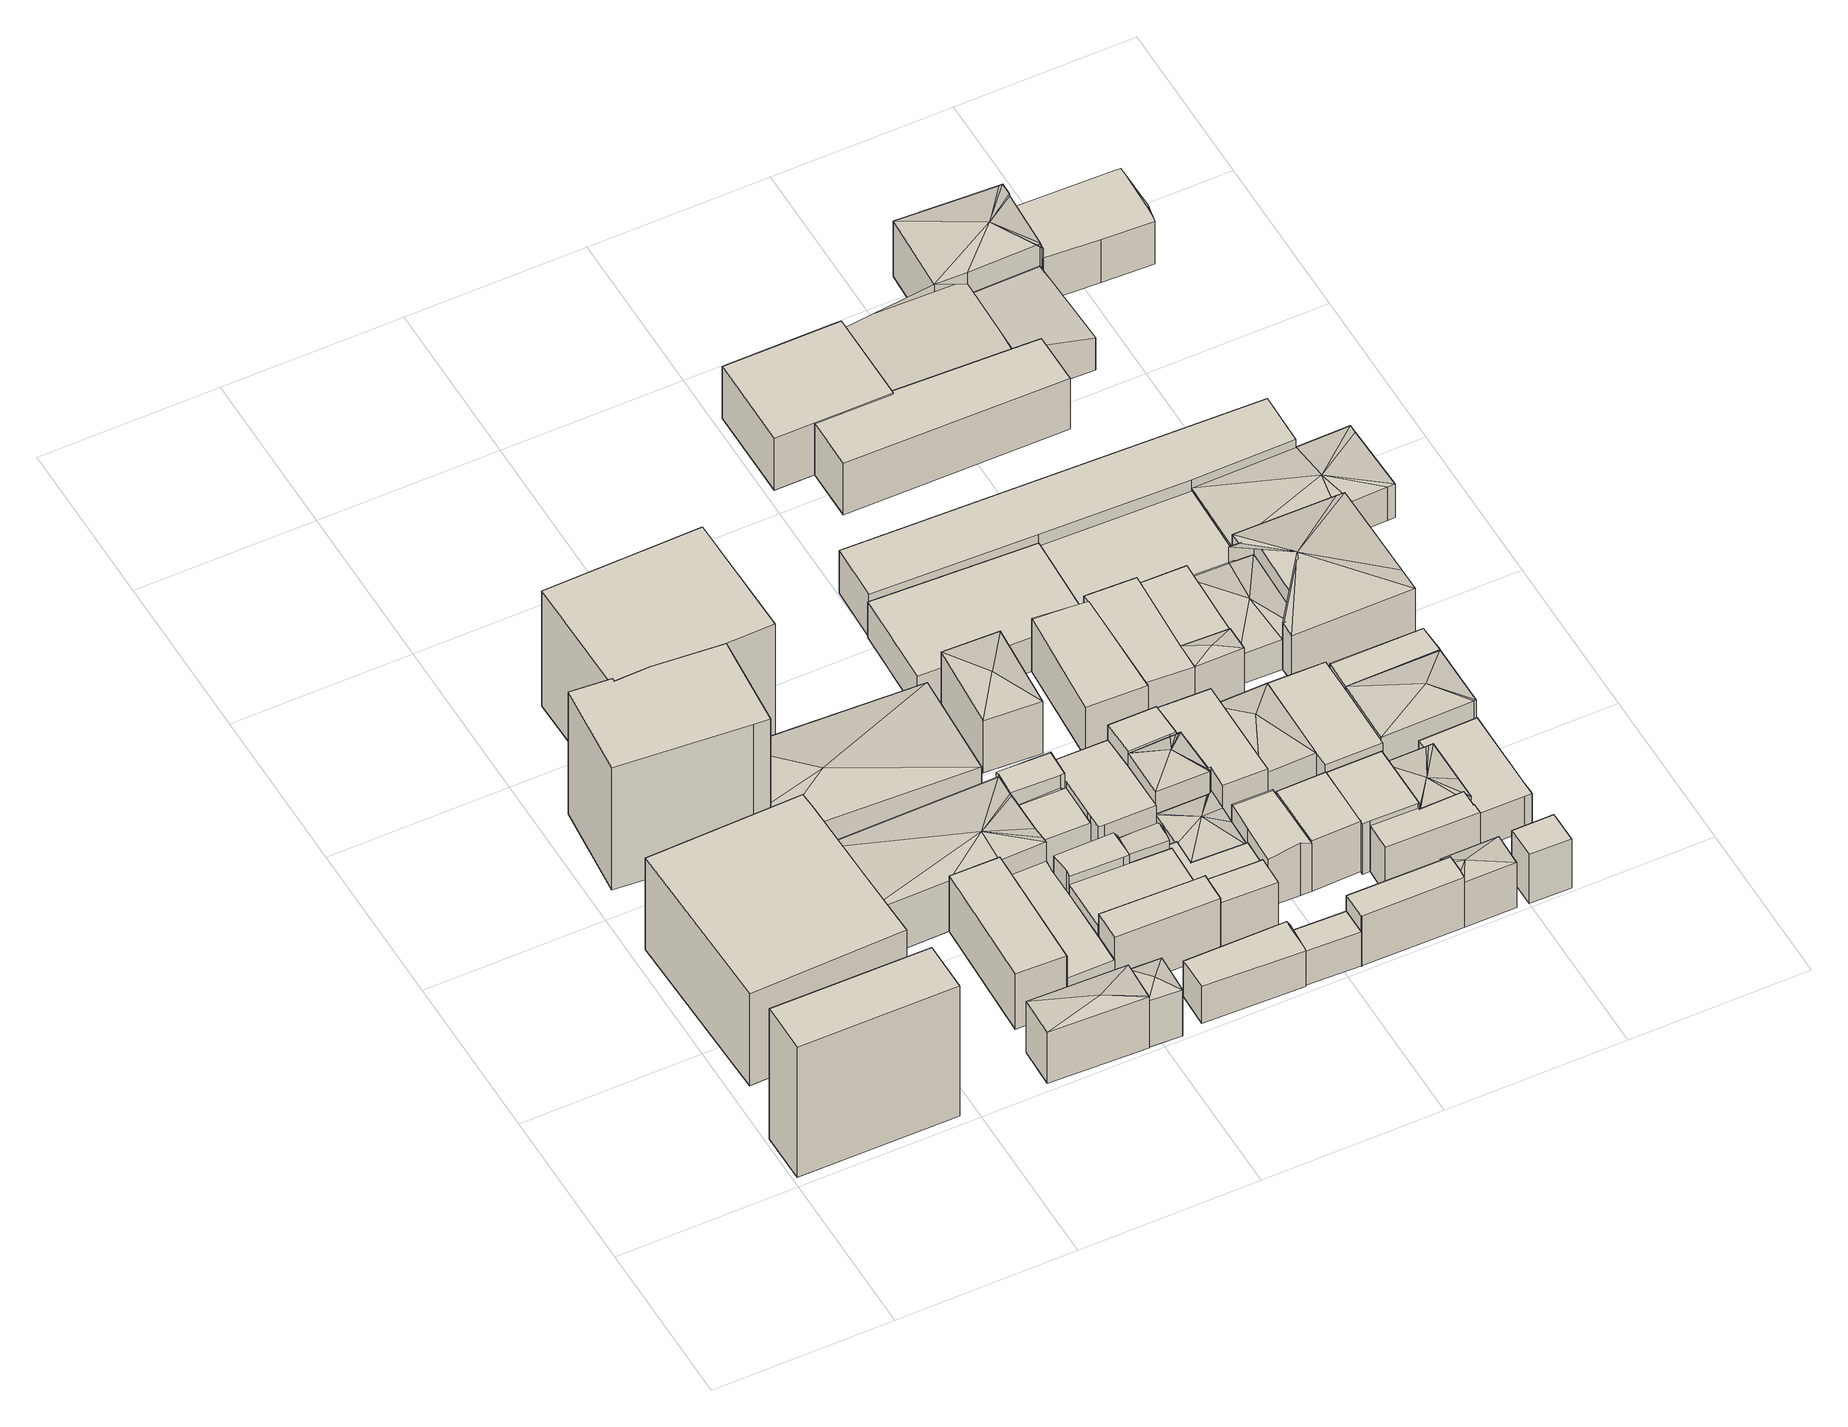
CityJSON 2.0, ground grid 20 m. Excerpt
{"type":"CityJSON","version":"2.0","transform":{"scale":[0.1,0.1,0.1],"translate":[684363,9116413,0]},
"CityObjects":{
"building1":{"type":"Building","attributes":{"Building Type":"Office Building","Roof Shape":"flat","Roof Material":"Asbestos Sheet","Roof Material Code":"4","Roof Direction":"west","Building Height":18.32,"Roof Slope":9.3,"Footprint Area":103.51,"Solar PV Capacity Low":13.96,"Solar PV Capacity High":18.33,"Solar Annual Energy Low":20126,"Solar Annual Energy High":26524,"Suitable PV Area":83.33},"geometry":[{"type":"MultiSurface","lod":"2.2","boundaries":[[[0,1,2,3]],[[3,2,4,5]],[[2,1,6,4]],[[1,0,7,6]],[[0,3,5,7]],[[5,4,6,7]]]}]},
"building2":{"type":"Building","attributes":{"Building Type":"Office Building","Roof Shape":"flat","Roof Material":"Asbestos Sheet","Roof Material Code":"4","Roof Direction":"west","Building Height":12.86,"Roof Slope":11.2,"Footprint Area":359.13,"Solar PV Capacity Low":48.42,"Solar PV Capacity High":63.6,"Solar Annual Energy Low":69826,"Solar Annual Energy High":92025,"Suitable PV Area":289.1},"geometry":[{"type":"MultiSurface","lod":"2.2","boundaries":[[[8,9,10,11,12,13]],[[13,12,14,15]],[[12,11,16,14]],[[11,10,17,16]],[[10,9,18,17]],[[9,8,19,18]],[[8,13,15,19]],[[15,14,16,17,18,19]]]}]},
"building3":{"type":"Building","attributes":{"Building Type":"Office Building","Roof Shape":"flat","Roof Material":"Asbestos Sheet","Roof Material Code":"4","Roof Direction":"west","Building Height":17.19,"Roof Slope":15,"Footprint Area":181.45,"Solar PV Capacity Low":24.47,"Solar PV Capacity High":32.13,"Solar Annual Energy Low":35279,"Solar Annual Energy High":46495,"Suitable PV Area":146.07},"geometry":[{"type":"MultiSurface","lod":"2.2","boundaries":[[[20,21,22,23,24,25,26,27,28]],[[28,27,29,30]],[[27,26,31,29]],[[26,25,32,31]],[[25,24,33,32]],[[24,23,34,33]],[[23,22,35,34]],[[22,21,36,35]],[[21,20,37,36]],[[20,28,30,37]],[[30,29,31,32,33,34,35,36,37]]]}]},
"building4":{"type":"Building","attributes":{"Building Type":"Residential","Roof Shape":"hip","Roof Material":"Concrete Glazed Tile","Roof Material Code":"1","Roof Direction":"west","Building Height":7.24,"Roof Slope":22.5,"Footprint Area":51.15,"Solar PV Capacity Low":6.4,"Solar PV Capacity High":8.41,"Solar Annual Energy Low":9235,"Solar Annual Energy High":12171,"Suitable PV Area":38.23},"geometry":[{"type":"MultiSurface","lod":"2.2","boundaries":[[[38,39,40,41,42]],[[42,41,43,44]],[[41,40,45,43]],[[40,39,46,45]],[[39,38,47,46]],[[38,42,44,47]],[[44,43,48]],[[43,45,48]],[[45,46,48]],[[46,47,48]],[[47,44,48]]]}]},
"building5":{"type":"Building","attributes":{"Building Type":"Office Building","Roof Shape":"flat","Roof Material":"Asbestos Sheet","Roof Material Code":"4","Roof Direction":"west","Building Height":16.16,"Roof Slope":9.4,"Footprint Area":261.25,"Solar PV Capacity Low":35.23,"Solar PV Capacity High":46.27,"Solar Annual Energy Low":50796,"Solar Annual Energy High":66945,"Suitable PV Area":210.31},"geometry":[{"type":"MultiSurface","lod":"2.2","boundaries":[[[28,27,26,49,50,51]],[[51,50,52,53]],[[50,49,54,52]],[[49,26,55,54]],[[26,27,56,55]],[[27,28,57,56]],[[28,51,53,57]],[[53,52,54,55,56,57]]]}]},
"building6":{"type":"Building","attributes":{"Building Type":"Residential","Roof Shape":"shed","Roof Material":"Concrete Glazed Tile","Roof Material Code":"1","Roof Direction":"west","Building Height":7.61,"Roof Slope":18.7,"Footprint Area":81.22,"Solar PV Capacity Low":10.17,"Solar PV Capacity High":13.36,"Solar Annual Energy Low":14664,"Solar Annual Energy High":19325,"Suitable PV Area":60.71},"geometry":[{"type":"MultiSurface","lod":"2.2","boundaries":[[[58,59,60,61,62]],[[62,61,63,64]],[[61,60,65,63]],[[60,59,66,65]],[[59,58,67,66]],[[58,62,64,67]],[[64,63,65,66,67]]]}]},
"building7":{"type":"Building","attributes":{"Building Type":"Residential","Roof Shape":"hip","Roof Material":"Concrete Glazed Tile","Roof Material Code":"1","Roof Direction":"west","Building Height":7.09,"Roof Slope":21.3,"Footprint Area":197.51,"Solar PV Capacity Low":24.73,"Solar PV Capacity High":32.48,"Solar Annual Energy Low":35659,"Solar Annual Energy High":46995,"Suitable PV Area":147.64},"geometry":[{"type":"MultiSurface","lod":"2.2","boundaries":[[[11,10,60,61,68,69,70,71,72,73]],[[73,72,74,75]],[[72,71,76,74]],[[71,70,77,76]],[[70,69,78,77]],[[69,68,79,78]],[[68,61,80,79]],[[61,60,81,80]],[[60,10,82,81]],[[10,11,83,82]],[[11,73,75,83]],[[75,74,84]],[[74,76,84]],[[76,77,84]],[[77,78,84]],[[78,79,84]],[[79,80,84]],[[80,81,84]],[[81,82,84]],[[82,83,84]],[[83,75,84]]]}]},
"building8":{"type":"Building","attributes":{"Building Type":"Residential","Roof Shape":"hip","Roof Material":"Concrete Glazed Tile","Roof Material Code":"1","Roof Direction":"west","Building Height":6.54,"Roof Slope":24.2,"Footprint Area":16.59,"Solar PV Capacity Low":2.08,"Solar PV Capacity High":2.73,"Solar Annual Energy Low":2995,"Solar Annual Energy High":3947,"Suitable PV Area":12.4},"geometry":[{"type":"MultiSurface","lod":"2.2","boundaries":[[[40,39,85,86]],[[86,85,87,88]],[[85,39,89,87]],[[39,40,90,89]],[[40,86,88,90]],[[88,87,91]],[[87,89,91]],[[89,90,91]],[[90,88,91]]]}]},
"building9":{"type":"Building","attributes":{"Building Type":"Residential","Roof Shape":"gable","Roof Material":"Concrete Glazed Tile","Roof Material Code":"1","Roof Direction":"west","Building Height":4.38,"Roof Slope":32.8,"Footprint Area":76.13,"Solar PV Capacity Low":9.53,"Solar PV Capacity High":12.52,"Solar Annual Energy Low":13745,"Solar Annual Energy High":18115,"Suitable PV Area":56.91},"geometry":[{"type":"MultiSurface","lod":"2.2","boundaries":[[[92,93,94,95,96,97,68,61,58,98]],[[98,58,99,100]],[[58,61,101,99]],[[61,68,102,101]],[[68,97,103,102]],[[97,96,104,103]],[[96,95,105,104]],[[95,94,106,105]],[[94,93,107,106]],[[93,92,108,107]],[[92,98,100,108]],[[100,99,101,102,103,104,105,106,107,108]]]}]},
"building10":{"type":"Building","attributes":{"Building Type":"Residential","Roof Shape":"hip","Roof Material":"Concrete Glazed Tile","Roof Material Code":"1","Roof Direction":"west","Building Height":4.56,"Roof Slope":24.5,"Footprint Area":264.56,"Solar PV Capacity Low":33.12,"Solar PV Capacity High":43.51,"Solar Annual Energy Low":47764,"Solar Annual Energy High":62950,"Suitable PV Area":197.76},"geometry":[{"type":"MultiSurface","lod":"2.2","boundaries":[[[24,23,22,109,110,111]],[[111,110,112,113]],[[110,109,114,112]],[[109,22,115,114]],[[22,23,116,115]],[[23,24,117,116]],[[24,111,113,117]],[[113,112,118]],[[112,114,118]],[[114,115,118]],[[115,116,118]],[[116,117,118]],[[117,113,118]]]}]},
"building11":{"type":"Building","attributes":{"Building Type":"Residential","Roof Shape":"shed","Roof Material":"Concrete Glazed Tile","Roof Material Code":"1","Roof Direction":"west","Building Height":7.56,"Roof Slope":14.9,"Footprint Area":39.76,"Solar PV Capacity Low":4.98,"Solar PV Capacity High":6.54,"Solar Annual Energy Low":7179,"Solar Annual Energy High":9461,"Suitable PV Area":29.72},"geometry":[{"type":"MultiSurface","lod":"2.2","boundaries":[[[119,120,121,92,98]],[[98,92,122,123]],[[92,121,124,122]],[[121,120,125,124]],[[120,119,126,125]],[[119,98,123,126]],[[123,122,124,125,126]]]}]},
"building12":{"type":"Building","attributes":{"Building Type":"Residential","Roof Shape":"gable","Roof Material":"Concrete Glazed Tile","Roof Material Code":"1","Roof Direction":"west","Building Height":6.93,"Roof Slope":29.1,"Footprint Area":21.07,"Solar PV Capacity Low":2.64,"Solar PV Capacity High":3.46,"Solar Annual Energy Low":3804,"Solar Annual Energy High":5013,"Suitable PV Area":15.75},"geometry":[{"type":"MultiSurface","lod":"2.2","boundaries":[[[96,95,94,127,128,129,130]],[[130,129,131,132]],[[129,128,133,131]],[[128,127,134,133]],[[127,94,135,134]],[[94,95,136,135]],[[95,96,137,136]],[[96,130,132,137]],[[132,131,133,134,135,136,137]]]}]},
"building13":{"type":"Building","attributes":{"Building Type":"Residential","Roof Shape":"shed","Roof Material":"Concrete Glazed Tile","Roof Material Code":"1","Roof Direction":"west","Building Height":5.71,"Roof Slope":16.4,"Footprint Area":69.76,"Solar PV Capacity Low":8.74,"Solar PV Capacity High":11.47,"Solar Annual Energy Low":12596,"Solar Annual Energy High":16600,"Suitable PV Area":52.15},"geometry":[{"type":"MultiSurface","lod":"2.2","boundaries":[[[138,128,127,94,93,92,121,139]],[[139,121,140,141]],[[121,92,142,140]],[[92,93,143,142]],[[93,94,144,143]],[[94,127,145,144]],[[127,128,146,145]],[[128,138,147,146]],[[138,139,141,147]],[[141,140,142,143,144,145,146,147]]]}]},
"building14":{"type":"Building","attributes":{"Building Type":"Residential","Roof Shape":"gable","Roof Material":"Concrete Glazed Tile","Roof Material Code":"1","Roof Direction":"west","Building Height":4.93,"Roof Slope":33.2,"Footprint Area":31.38,"Solar PV Capacity Low":3.93,"Solar PV Capacity High":5.16,"Solar Annual Energy Low":5666,"Solar Annual Energy High":7467,"Suitable PV Area":23.46},"geometry":[{"type":"MultiSurface","lod":"2.2","boundaries":[[[148,149,150,151,152,72,71,70,153]],[[153,70,154,155]],[[70,71,156,154]],[[71,72,157,156]],[[72,152,158,157]],[[152,151,159,158]],[[151,150,160,159]],[[150,149,161,160]],[[149,148,162,161]],[[148,153,155,162]],[[155,154,156,157,158,159,160,161,162]]]}]},
"building15":{"type":"Building","attributes":{"Building Type":"Residential","Roof Shape":"gable","Roof Material":"Concrete Glazed Tile","Roof Material Code":"1","Roof Direction":"west","Building Height":5.04,"Roof Slope":26.3,"Footprint Area":45.45,"Solar PV Capacity Low":5.69,"Solar PV Capacity High":7.47,"Solar Annual Energy Low":8206,"Solar Annual Energy High":10815,"Suitable PV Area":33.98},"geometry":[{"type":"MultiSurface","lod":"2.2","boundaries":[[[163,164,165,166,167,168]],[[168,167,169,170]],[[167,166,171,169]],[[166,165,172,171]],[[165,164,173,172]],[[164,163,174,173]],[[163,168,170,174]],[[170,169,171,172,173,174]]]}]},
"building16":{"type":"Building","attributes":{"Building Type":"Residential","Roof Shape":"gable","Roof Material":"Concrete Glazed Tile","Roof Material Code":"1","Roof Direction":"west","Building Height":7.12,"Roof Slope":25.3,"Footprint Area":18.32,"Solar PV Capacity Low":2.29,"Solar PV Capacity High":3.01,"Solar Annual Energy Low":3307,"Solar Annual Energy High":4359,"Suitable PV Area":13.69},"geometry":[{"type":"MultiSurface","lod":"2.2","boundaries":[[[151,152,150,175,176,73,72]],[[72,73,177,178]],[[73,176,179,177]],[[176,175,180,179]],[[175,150,181,180]],[[150,152,182,181]],[[152,151,183,182]],[[151,72,178,183]],[[178,177,179,180,181,182,183]]]}]},
"building17":{"type":"Building","attributes":{"Building Type":"Residential","Roof Shape":"gable","Roof Material":"Concrete Glazed Tile","Roof Material Code":"1","Roof Direction":"west","Building Height":6.9,"Roof Slope":32.8,"Footprint Area":10.99,"Solar PV Capacity Low":1.38,"Solar PV Capacity High":1.81,"Solar Annual Energy Low":1984,"Solar Annual Energy High":2614,"Suitable PV Area":8.21},"geometry":[{"type":"MultiSurface","lod":"2.2","boundaries":[[[129,128,138,184,185]],[[185,184,186,187]],[[184,138,188,186]],[[138,128,189,188]],[[128,129,190,189]],[[129,185,187,190]],[[187,186,188,189,190]]]}]},
"building18":{"type":"Building","attributes":{"Building Type":"Residential","Roof Shape":"shed","Roof Material":"Concrete Glazed Tile","Roof Material Code":"1","Roof Direction":"west","Building Height":6.97,"Roof Slope":12.4,"Footprint Area":21.29,"Solar PV Capacity Low":2.67,"Solar PV Capacity High":3.5,"Solar Annual Energy Low":3843,"Solar Annual Energy High":5065,"Suitable PV Area":15.91},"geometry":[{"type":"MultiSurface","lod":"2.2","boundaries":[[[191,192,120,119,193]],[[193,119,194,195]],[[119,120,196,194]],[[120,192,197,196]],[[192,191,198,197]],[[191,193,195,198]],[[195,194,196,197,198]]]}]},
"building19":{"type":"Building","attributes":{"Building Type":"Residential","Roof Shape":"shed","Roof Material":"Clay Tile Shingle","Roof Material Code":"3","Roof Direction":"west","Building Height":5.74,"Roof Slope":12,"Footprint Area":63.35,"Solar PV Capacity Low":7.93,"Solar PV Capacity High":10.42,"Solar Annual Energy Low":11438,"Solar Annual Energy High":15074,"Suitable PV Area":47.36},"geometry":[{"type":"MultiSurface","lod":"2.2","boundaries":[[[150,149,148,153,199,200,201,202,203,204,175,205]],[[205,175,206,207]],[[175,204,208,206]],[[204,203,209,208]],[[203,202,210,209]],[[202,201,211,210]],[[201,200,212,211]],[[200,199,213,212]],[[199,153,214,213]],[[153,148,215,214]],[[148,149,216,215]],[[149,150,217,216]],[[150,205,207,217]],[[207,206,208,209,210,211,212,213,214,215,216,217]]]}]},
"building20":{"type":"Building","attributes":{"Building Type":"Residential","Roof Shape":"hip","Roof Material":"Concrete Glazed Tile","Roof Material Code":"1","Roof Direction":"west","Building Height":7.31,"Roof Slope":27,"Footprint Area":63.85,"Solar PV Capacity Low":7.99,"Solar PV Capacity High":10.5,"Solar Annual Energy Low":11528,"Solar Annual Energy High":15193,"Suitable PV Area":47.73},"geometry":[{"type":"MultiSurface","lod":"2.2","boundaries":[[[218,219,220,221]],[[221,220,222,223]],[[220,219,224,222]],[[219,218,225,224]],[[218,221,223,225]],[[223,222,226]],[[222,224,226]],[[224,225,226]],[[225,223,226]]]}]},
"building21":{"type":"Building","attributes":{"Building Type":"Residential","Roof Shape":"flat","Roof Material":"Concrete Glazed Tile","Roof Material Code":"1","Roof Direction":"west","Building Height":4.76,"Roof Slope":11.5,"Footprint Area":36.64,"Solar PV Capacity Low":4.59,"Solar PV Capacity High":6.03,"Solar Annual Energy Low":6616,"Solar Annual Energy High":8719,"Suitable PV Area":27.39},"geometry":[{"type":"MultiSurface","lod":"2.2","boundaries":[[[184,138,139,121,227,120,192,191,228,229,230,231]],[[231,230,232,233]],[[230,229,234,232]],[[229,228,235,234]],[[228,191,236,235]],[[191,192,237,236]],[[192,120,238,237]],[[120,227,239,238]],[[227,121,240,239]],[[121,139,241,240]],[[139,138,242,241]],[[138,184,243,242]],[[184,231,233,243]],[[233,232,234,235,236,237,238,239,240,241,242,243]]]}]},
"building22":{"type":"Building","attributes":{"Building Type":"Residential","Roof Shape":"flat","Roof Material":"Concrete Glazed Tile","Roof Material Code":"1","Roof Direction":"west","Building Height":4.85,"Roof Slope":11.9,"Footprint Area":18.68,"Solar PV Capacity Low":2.34,"Solar PV Capacity High":3.07,"Solar Annual Energy Low":3373,"Solar Annual Energy High":4446,"Suitable PV Area":13.97},"geometry":[{"type":"MultiSurface","lod":"2.2","boundaries":[[[244,245,166,165]],[[165,166,246,247]],[[166,245,248,246]],[[245,244,249,248]],[[244,165,247,249]],[[247,246,248,249]]]}]},
"building23":{"type":"Building","attributes":{"Building Type":"Residential","Roof Shape":"hip","Roof Material":"Concrete Glazed Tile","Roof Material Code":"1","Roof Direction":"west","Building Height":4.44,"Roof Slope":28.7,"Footprint Area":47.37,"Solar PV Capacity Low":5.93,"Solar PV Capacity High":7.79,"Solar Annual Energy Low":8552,"Solar Annual Energy High":11270,"Suitable PV Area":35.41},"geometry":[{"type":"MultiSurface","lod":"2.2","boundaries":[[[250,251,202,201,231,230,229,252,253,254]],[[254,253,255,256]],[[253,252,257,255]],[[252,229,258,257]],[[229,230,259,258]],[[230,231,260,259]],[[231,201,261,260]],[[201,202,262,261]],[[202,251,263,262]],[[251,250,264,263]],[[250,254,256,264]],[[256,255,265]],[[255,257,265]],[[257,258,265]],[[258,259,265]],[[259,260,265]],[[260,261,265]],[[261,262,265]],[[262,263,265]],[[263,264,265]],[[264,256,265]]]}]},
"building24":{"type":"Building","attributes":{"Building Type":"Residential","Roof Shape":"hip","Roof Material":"Concrete Glazed Tile","Roof Material Code":"1","Roof Direction":"west","Building Height":7.5,"Roof Slope":29.9,"Footprint Area":34.21,"Solar PV Capacity Low":4.28,"Solar PV Capacity High":5.63,"Solar Annual Energy Low":6176,"Solar Annual Energy High":8139,"Suitable PV Area":25.57},"geometry":[{"type":"MultiSurface","lod":"2.2","boundaries":[[[266,267,203,202,251,250,268,269,270]],[[270,269,271,272]],[[269,268,273,271]],[[268,250,274,273]],[[250,251,275,274]],[[251,202,276,275]],[[202,203,277,276]],[[203,267,278,277]],[[267,266,279,278]],[[266,270,272,279]],[[272,271,280]],[[271,273,280]],[[273,274,280]],[[274,275,280]],[[275,276,280]],[[276,277,280]],[[277,278,280]],[[278,279,280]],[[279,272,280]]]}]},
"building25":{"type":"Building","attributes":{"Building Type":"Residential","Roof Shape":"gable","Roof Material":"Concrete Glazed Tile","Roof Material Code":"1","Roof Direction":"west","Building Height":7.8,"Roof Slope":30,"Footprint Area":20.95,"Solar PV Capacity Low":2.62,"Solar PV Capacity High":3.44,"Solar Annual Energy Low":3782,"Solar Annual Energy High":4984,"Suitable PV Area":15.66},"geometry":[{"type":"MultiSurface","lod":"2.2","boundaries":[[[270,281,204,203,266]],[[266,203,282,283]],[[203,204,284,282]],[[204,281,285,284]],[[281,270,286,285]],[[270,266,283,286]],[[283,282,284,285,286]]]}]},
"building26":{"type":"Building","attributes":{"Building Type":"Residential","Roof Shape":"gable","Roof Material":"Concrete Glazed Tile","Roof Material Code":"1","Roof Direction":"west","Building Height":6.72,"Roof Slope":29.1,"Footprint Area":37.2,"Solar PV Capacity Low":4.66,"Solar PV Capacity High":6.12,"Solar Annual Energy Low":6717,"Solar Annual Energy High":8852,"Suitable PV Area":27.81},"geometry":[{"type":"MultiSurface","lod":"2.2","boundaries":[[[287,288,252,229,228,289,290]],[[290,289,291,292]],[[289,228,293,291]],[[228,229,294,293]],[[229,252,295,294]],[[252,288,296,295]],[[288,287,297,296]],[[287,290,292,297]],[[292,291,293,294,295,296,297]]]}]},
"building27":{"type":"Building","attributes":{"Building Type":"Residential","Roof Shape":"shed","Roof Material":"Concrete Glazed Tile","Roof Material Code":"1","Roof Direction":"west","Building Height":4.66,"Roof Slope":17,"Footprint Area":203.38,"Solar PV Capacity Low":25.46,"Solar PV Capacity High":33.45,"Solar Annual Energy Low":36719,"Solar Annual Energy High":48392,"Suitable PV Area":152.03},"geometry":[{"type":"MultiSurface","lod":"2.2","boundaries":[[[298,219,218,299,300,301,302,303,304]],[[304,303,305,306]],[[303,302,307,305]],[[302,301,308,307]],[[301,300,309,308]],[[300,299,310,309]],[[299,218,311,310]],[[218,219,312,311]],[[219,298,313,312]],[[298,304,306,313]],[[306,305,307,308,309,310,311,312,313]]]}]},
"building28":{"type":"Building","attributes":{"Building Type":"Residential","Roof Shape":"gable","Roof Material":"Concrete Glazed Tile","Roof Material Code":"1","Roof Direction":"west","Building Height":7.1,"Roof Slope":32.9,"Footprint Area":80.54,"Solar PV Capacity Low":10.08,"Solar PV Capacity High":13.25,"Solar Annual Energy Low":14541,"Solar Annual Energy High":19164,"Suitable PV Area":60.2},"geometry":[{"type":"MultiSurface","lod":"2.2","boundaries":[[[314,315,300,299,316]],[[316,299,317,318]],[[299,300,319,317]],[[300,315,320,319]],[[315,314,321,320]],[[314,316,318,321]],[[318,317,319,320,321]]]}]},
"building29":{"type":"Building","attributes":{"Building Type":"Residential","Roof Shape":"flat","Roof Material":"Concrete Glazed Tile","Roof Material Code":"1","Roof Direction":"west","Building Height":7.04,"Roof Slope":11.3,"Footprint Area":35.02,"Solar PV Capacity Low":4.39,"Solar PV Capacity High":5.76,"Solar Annual Energy Low":6323,"Solar Annual Energy High":8333,"Suitable PV Area":26.18},"geometry":[{"type":"MultiSurface","lod":"2.2","boundaries":[[[322,323,245,324,244,325,326,327]],[[327,326,328,329]],[[326,325,330,328]],[[325,244,331,330]],[[244,324,332,331]],[[324,245,333,332]],[[245,323,334,333]],[[323,322,335,334]],[[322,327,329,335]],[[329,328,330,331,332,333,334,335]]]}]},
"building30":{"type":"Building","attributes":{"Building Type":"Residential","Roof Shape":"shed","Roof Material":"Concrete Glazed Tile","Roof Material Code":"1","Roof Direction":"west","Building Height":7.54,"Roof Slope":10.5,"Footprint Area":64.43,"Solar PV Capacity Low":8.07,"Solar PV Capacity High":10.6,"Solar Annual Energy Low":11632,"Solar Annual Energy High":15330,"Suitable PV Area":48.16},"geometry":[{"type":"MultiSurface","lod":"2.2","boundaries":[[[281,270,269,268,250,254,253,336,337,338]],[[338,337,339,340]],[[337,336,341,339]],[[336,253,342,341]],[[253,254,343,342]],[[254,250,344,343]],[[250,268,345,344]],[[268,269,346,345]],[[269,270,347,346]],[[270,281,348,347]],[[281,338,340,348]],[[340,339,341,342,343,344,345,346,347,348]]]}]},
"building31":{"type":"Building","attributes":{"Building Type":"Residential","Roof Shape":"gable","Roof Material":"Concrete Glazed Tile","Roof Material Code":"1","Roof Direction":"west","Building Height":7.13,"Roof Slope":34.4,"Footprint Area":39.87,"Solar PV Capacity Low":4.99,"Solar PV Capacity High":6.56,"Solar Annual Energy Low":7199,"Solar Annual Energy High":9487,"Suitable PV Area":29.8},"geometry":[{"type":"MultiSurface","lod":"2.2","boundaries":[[[349,287,290,350,351]],[[351,350,352,353]],[[350,354,352]],[[350,290,355,354]],[[290,287,356,355]],[[287,349,357,356]],[[349,351,353,357]],[[353,352,354,355,356,357]]]}]},
"building32":{"type":"Building","attributes":{"Building Type":"Residential","Roof Shape":"flat","Roof Material":"Concrete Glazed Tile","Roof Material Code":"1","Roof Direction":"west","Building Height":6.91,"Roof Slope":11.7,"Footprint Area":70.94,"Solar PV Capacity Low":8.88,"Solar PV Capacity High":11.67,"Solar Annual Energy Low":12808,"Solar Annual Energy High":16880,"Suitable PV Area":53.03},"geometry":[{"type":"MultiSurface","lod":"2.2","boundaries":[[[358,359,301,300,315,360]],[[360,315,361,362]],[[315,300,363,361]],[[300,301,364,363]],[[301,359,365,364]],[[359,358,366,365]],[[358,360,362,366]],[[362,361,363,364,365,366]]]}]},
"building33":{"type":"Building","attributes":{"Building Type":"Residential","Roof Shape":"flat","Roof Material":"Clay Tile Shingle","Roof Material Code":"3","Roof Direction":"west","Building Height":7.34,"Roof Slope":14.4,"Footprint Area":140.07,"Solar PV Capacity Low":17.54,"Solar PV Capacity High":23.04,"Solar Annual Energy Low":25289,"Solar Annual Energy High":33329,"Suitable PV Area":104.71},"geometry":[{"type":"MultiSurface","lod":"2.2","boundaries":[[[367,368,369,370,371,372,373,374,375]],[[375,374,376,377]],[[374,373,378,376]],[[373,372,379,378]],[[372,371,380,379]],[[371,370,381,380]],[[370,369,382,381]],[[369,368,383,382]],[[368,367,384,383]],[[367,375,377,384]],[[377,376,378,379,380,381,382,383,384]]]}]},
"building34":{"type":"Building","attributes":{"Building Type":"Residential","Roof Shape":"hip","Roof Material":"Concrete Glazed Tile","Roof Material Code":"1","Roof Direction":"west","Building Height":5.15,"Roof Slope":21.6,"Footprint Area":64.27,"Solar PV Capacity Low":8.05,"Solar PV Capacity High":10.57,"Solar Annual Energy Low":11603,"Solar Annual Energy High":15292,"Suitable PV Area":48.04},"geometry":[{"type":"MultiSurface","lod":"2.2","boundaries":[[[337,385,386,338]],[[338,386,387,388]],[[386,385,389,387]],[[385,337,390,389]],[[337,338,388,390]],[[388,387,391]],[[387,389,391]],[[389,390,391]],[[390,388,391]]]}]},
"building35":{"type":"Building","attributes":{"Building Type":"Residential","Roof Shape":"flat","Roof Material":"Concrete Glazed Tile","Roof Material Code":"1","Roof Direction":"west","Building Height":7.11,"Roof Slope":6,"Footprint Area":47.31,"Solar PV Capacity Low":5.92,"Solar PV Capacity High":7.78,"Solar Annual Energy Low":8541,"Solar Annual Energy High":11256,"Suitable PV Area":35.36},"geometry":[{"type":"MultiSurface","lod":"2.2","boundaries":[[[392,349,351,350,393,394,395,396]],[[396,395,397,398]],[[395,394,399,397]],[[394,393,400,399]],[[393,350,354,400]],[[350,351,353,354]],[[351,349,401,353]],[[349,392,402,401]],[[392,396,398,402]],[[398,397,399,400,354,353,401,402]]]}]},
"building36":{"type":"Building","attributes":{"Building Type":"Residential","Roof Shape":"hip","Roof Material":"Concrete Glazed Tile","Roof Material Code":"1","Roof Direction":"west","Building Height":6.34,"Roof Slope":26,"Footprint Area":22.85,"Solar PV Capacity Low":2.86,"Solar PV Capacity High":3.76,"Solar Annual Energy Low":4125,"Solar Annual Energy High":5436,"Suitable PV Area":17.08},"geometry":[{"type":"MultiSurface","lod":"2.2","boundaries":[[[403,323,322,327,326,325,404,405]],[[405,404,406,407]],[[404,325,408,406]],[[325,326,409,408]],[[326,327,410,409]],[[327,322,411,410]],[[322,323,412,411]],[[323,403,413,412]],[[403,405,407,413]],[[407,406,414]],[[406,408,414]],[[408,409,414]],[[409,410,414]],[[410,411,414]],[[411,412,414]],[[412,413,414]],[[413,407,414]]]}]},
"building37":{"type":"Building","attributes":{"Building Type":"Residential","Roof Shape":"flat","Roof Material":"Concrete Glazed Tile","Roof Material Code":"1","Roof Direction":"west","Building Height":6.47,"Roof Slope":5.8,"Footprint Area":32.81,"Solar PV Capacity Low":4.11,"Solar PV Capacity High":5.4,"Solar Annual Energy Low":5924,"Solar Annual Energy High":7807,"Suitable PV Area":24.53},"geometry":[{"type":"MultiSurface","lod":"2.2","boundaries":[[[415,416,417,418,395,394,419,420]],[[420,419,421,422]],[[419,394,423,421]],[[394,395,424,423]],[[395,418,425,424]],[[418,417,426,425]],[[417,416,427,426]],[[416,415,428,427]],[[415,420,422,428]],[[422,421,423,424,425,426,427,428]]]}]},
"building38":{"type":"Building","attributes":{"Building Type":"Residential","Roof Shape":"hip","Roof Material":"Concrete Glazed Tile","Roof Material Code":"1","Roof Direction":"west","Building Height":6.91,"Roof Slope":27.3,"Footprint Area":15.74,"Solar PV Capacity Low":1.97,"Solar PV Capacity High":2.59,"Solar Annual Energy Low":2842,"Solar Annual Energy High":3745,"Suitable PV Area":11.77},"geometry":[{"type":"MultiSurface","lod":"2.2","boundaries":[[[429,358,360,430]],[[430,360,362,431]],[[360,358,366,362]],[[358,429,432,366]],[[429,430,431,432]],[[431,362,433]],[[362,366,433]],[[366,432,433]],[[432,431,433]]]}]},
"building39":{"type":"Building","attributes":{"Building Type":"Residential","Roof Shape":"flat","Roof Material":"Concrete Glazed Tile","Roof Material Code":"1","Roof Direction":"west","Building Height":6.04,"Roof Slope":9.7,"Footprint Area":55.24,"Solar PV Capacity Low":6.92,"Solar PV Capacity High":9.08,"Solar Annual Energy Low":9973,"Solar Annual Energy High":13143,"Suitable PV Area":41.29},"geometry":[{"type":"MultiSurface","lod":"2.2","boundaries":[[[434,359,358,429,435]],[[435,429,436,437]],[[429,358,438,436]],[[358,359,439,438]],[[359,434,440,439]],[[434,435,437,440]],[[437,436,438,439,440]]]}]},
"building40":{"type":"Building","attributes":{"Building Type":"Residential","Roof Shape":"flat","Roof Material":"Concrete Glazed Tile","Roof Material Code":"1","Roof Direction":"west","Building Height":5.1,"Roof Slope":5.9,"Footprint Area":77.24,"Solar PV Capacity Low":9.67,"Solar PV Capacity High":12.7,"Solar Annual Energy Low":13945,"Solar Annual Energy High":18379,"Suitable PV Area":57.74},"geometry":[{"type":"MultiSurface","lod":"2.2","boundaries":[[[386,385,441,442,443,444,445,446]],[[446,445,447,448]],[[445,444,449,447]],[[444,443,450,449]],[[443,442,451,450]],[[442,441,452,451]],[[441,385,389,452]],[[385,386,387,389]],[[386,446,448,387]],[[448,447,449,450,451,452,389,387]]]}]},
"building41":{"type":"Building","attributes":{"Building Type":"Residential","Roof Shape":"hip","Roof Material":"Concrete Glazed Tile","Roof Material Code":"1","Roof Direction":"west","Building Height":5.36,"Roof Slope":21.6,"Footprint Area":44.48,"Solar PV Capacity Low":5.57,"Solar PV Capacity High":7.31,"Solar Annual Energy Low":8030,"Solar Annual Energy High":10583,"Suitable PV Area":33.25},"geometry":[{"type":"MultiSurface","lod":"2.2","boundaries":[[[453,454,455,456,392,396,395,418,417,457]],[[457,417,458,459]],[[417,418,460,458]],[[418,395,461,460]],[[395,396,462,461]],[[396,392,463,462]],[[392,456,464,463]],[[456,455,465,464]],[[455,454,466,465]],[[454,453,467,466]],[[453,457,459,467]],[[459,458,468]],[[458,460,468]],[[460,461,468]],[[461,462,468]],[[462,463,468]],[[463,464,468]],[[464,465,468]],[[465,466,468]],[[466,467,468]],[[467,459,468]]]}]},
"building42":{"type":"Building","attributes":{"Building Type":"Residential","Roof Shape":"shed","Roof Material":"Concrete Glazed Tile","Roof Material Code":"1","Roof Direction":"west","Building Height":7.07,"Roof Slope":15.1,"Footprint Area":151.51,"Solar PV Capacity Low":18.97,"Solar PV Capacity High":24.92,"Solar Annual Energy Low":27355,"Solar Annual Energy High":36052,"Suitable PV Area":113.26},"geometry":[{"type":"MultiSurface","lod":"2.2","boundaries":[[[469,470,372,371,370,369,471,472]],[[472,471,473,474]],[[471,369,475,473]],[[369,370,476,475]],[[370,371,477,476]],[[371,372,478,477]],[[372,470,479,478]],[[470,469,480,479]],[[469,472,474,480]],[[474,473,475,476,477,478,479,480]]]}]},
"building43":{"type":"Building","attributes":{"Building Type":"Residential","Roof Shape":"shed","Roof Material":"Concrete Glazed Tile","Roof Material Code":"1","Roof Direction":"west","Building Height":5.78,"Roof Slope":15.7,"Footprint Area":300.15,"Solar PV Capacity Low":37.58,"Solar PV Capacity High":49.36,"Solar Annual Energy Low":54190,"Solar Annual Energy High":71418,"Suitable PV Area":224.36},"geometry":[{"type":"MultiSurface","lod":"2.2","boundaries":[[[481,303,302,482,483,484]],[[484,483,485,486]],[[483,482,487,485]],[[482,302,488,487]],[[302,303,489,488]],[[303,481,490,489]],[[481,484,486,490]],[[486,485,487,488,489,490]]]}]},
"building44":{"type":"Building","attributes":{"Building Type":"Residential","Roof Shape":"gable","Roof Material":"Concrete Glazed Tile","Roof Material Code":"1","Roof Direction":"west","Building Height":6.92,"Roof Slope":34.9,"Footprint Area":16.74,"Solar PV Capacity Low":2.1,"Solar PV Capacity High":2.75,"Solar Annual Energy Low":3023,"Solar Annual Energy High":3984,"Suitable PV Area":12.52},"geometry":[{"type":"MultiSurface","lod":"2.2","boundaries":[[[491,492,493,494,495,496]],[[496,495,497,498]],[[495,494,499,497]],[[494,493,500,499]],[[493,492,501,500]],[[492,491,502,501]],[[491,496,498,502]],[[498,497,499,500,501,502]]]}]},
"building45":{"type":"Building","attributes":{"Building Type":"Residential","Roof Shape":"flat","Roof Material":"Concrete Glazed Tile","Roof Material Code":"1","Roof Direction":"west","Building Height":4.31,"Roof Slope":9.6,"Footprint Area":167.35,"Solar PV Capacity Low":20.95,"Solar PV Capacity High":27.52,"Solar Annual Energy Low":30214,"Solar Annual Energy High":39819,"Suitable PV Area":125.09},"geometry":[{"type":"MultiSurface","lod":"2.2","boundaries":[[[503,482,302,301,359,434,504,505]],[[505,504,506,507]],[[504,434,508,506]],[[434,359,509,508]],[[359,301,510,509]],[[301,302,511,510]],[[302,482,512,511]],[[482,503,513,512]],[[503,505,507,513]],[[507,506,508,509,510,511,512,513]]]}]},
"building46":{"type":"Building","attributes":{"Building Type":"Residential","Roof Shape":"hip","Roof Material":"Concrete Glazed Tile","Roof Material Code":"1","Roof Direction":"west","Building Height":4.18,"Roof Slope":30,"Footprint Area":82.38,"Solar PV Capacity Low":10.31,"Solar PV Capacity High":13.55,"Solar Annual Energy Low":14873,"Solar Annual Energy High":19601,"Suitable PV Area":61.58},"geometry":[{"type":"MultiSurface","lod":"2.2","boundaries":[[[504,434,514,515,516,517]],[[517,516,518,519]],[[516,515,520,518]],[[515,514,521,520]],[[514,434,522,521]],[[434,504,523,522]],[[504,517,519,523]],[[519,518,524]],[[518,520,524]],[[520,521,524]],[[521,522,524]],[[522,523,524]],[[523,519,524]]]}]},
"building47":{"type":"Building","attributes":{"Building Type":"Residential","Roof Shape":"flat","Roof Material":"Concrete Glazed Tile","Roof Material Code":"1","Roof Direction":"west","Building Height":4.9,"Roof Slope":7.6,"Footprint Area":66.52,"Solar PV Capacity Low":8.33,"Solar PV Capacity High":10.94,"Solar Annual Energy Low":12010,"Solar Annual Energy High":15828,"Suitable PV Area":49.72},"geometry":[{"type":"MultiSurface","lod":"2.2","boundaries":[[[525,456,455,454,453,457,417,416,415,526,527,528,529,530]],[[530,529,531,532]],[[529,528,533,531]],[[528,527,534,533]],[[527,526,535,534]],[[526,415,536,535]],[[415,416,537,536]],[[416,417,538,537]],[[417,457,539,538]],[[457,453,540,539]],[[453,454,541,540]],[[454,455,542,541]],[[455,456,543,542]],[[456,525,544,543]],[[525,530,532,544]],[[532,531,533,534,535,536,537,538,539,540,541,542,543,544]]]}]},
"building48":{"type":"Building","attributes":{"Building Type":"Residential","Roof Shape":"gable","Roof Material":"Clay Tile Shingle","Roof Material Code":"3","Roof Direction":"west","Building Height":6.11,"Roof Slope":34.2,"Footprint Area":139.87,"Solar PV Capacity Low":17.51,"Solar PV Capacity High":23,"Solar Annual Energy Low":25253,"Solar Annual Energy High":33282,"Suitable PV Area":104.56},"geometry":[{"type":"MultiSurface","lod":"2.2","boundaries":[[[545,373,372,470,546]],[[546,470,547,548]],[[470,372,549,547]],[[372,373,550,549]],[[373,545,551,550]],[[545,546,548,551]],[[548,547,549,550,551]]]}]},
"building49":{"type":"Building","attributes":{"Building Type":"Residential","Roof Shape":"hip","Roof Material":"Concrete Glazed Tile","Roof Material Code":"1","Roof Direction":"west","Building Height":5.56,"Roof Slope":22.1,"Footprint Area":78.08,"Solar PV Capacity Low":9.78,"Solar PV Capacity High":12.84,"Solar Annual Energy Low":14096,"Solar Annual Energy High":18578,"Suitable PV Area":58.36},"geometry":[{"type":"MultiSurface","lod":"2.2","boundaries":[[[444,443,552,553,554]],[[554,553,555,556]],[[553,552,557,555]],[[552,443,558,557]],[[443,444,559,558]],[[444,554,556,559]],[[556,555,560]],[[555,557,560]],[[557,558,560]],[[558,559,560]],[[559,556,560]]]}]},
"building50":{"type":"Building","attributes":{"Building Type":"Residential","Roof Shape":"gable","Roof Material":"Concrete Glazed Tile","Roof Material Code":"1","Roof Direction":"west","Building Height":5.64,"Roof Slope":25.5,"Footprint Area":33.94,"Solar PV Capacity Low":4.25,"Solar PV Capacity High":5.58,"Solar Annual Energy Low":6128,"Solar Annual Energy High":8076,"Suitable PV Area":25.37},"geometry":[{"type":"MultiSurface","lod":"2.2","boundaries":[[[445,444,554,561]],[[561,554,562,563]],[[554,444,559,562]],[[444,445,564,559]],[[445,561,563,564]],[[563,562,559,564]]]}]},
"building51":{"type":"Building","attributes":{"Building Type":"Residential","Roof Shape":"hip","Roof Material":"Clay Tile Shingle","Roof Material Code":"3","Roof Direction":"west","Building Height":6.46,"Roof Slope":27.2,"Footprint Area":164.54,"Solar PV Capacity Low":20.6,"Solar PV Capacity High":27.06,"Solar Annual Energy Low":29706,"Solar Annual Energy High":39150,"Suitable PV Area":122.99},"geometry":[{"type":"MultiSurface","lod":"2.2","boundaries":[[[565,566,567,568,569,503,505,504,517,516,515]],[[515,516,570,571]],[[516,517,572,570]],[[517,504,573,572]],[[504,505,574,573]],[[505,503,575,574]],[[503,569,576,575]],[[569,568,577,576]],[[568,567,578,577]],[[567,566,579,578]],[[566,565,580,579]],[[565,515,571,580]],[[571,570,581]],[[570,572,581]],[[572,573,581]],[[573,574,581]],[[574,575,581]],[[575,576,581]],[[576,577,581]],[[577,578,581]],[[578,579,581]],[[579,580,581]],[[580,571,581]]]}]},
"building52":{"type":"Building","attributes":{"Building Type":"Residential","Roof Shape":"gable","Roof Material":"Clay Tile Shingle","Roof Material Code":"3","Roof Direction":"west","Building Height":4.5,"Roof Slope":29.6,"Footprint Area":87.71,"Solar PV Capacity Low":10.98,"Solar PV Capacity High":14.42,"Solar Annual Energy Low":15835,"Solar Annual Energy High":20870,"Suitable PV Area":65.56},"geometry":[{"type":"MultiSurface","lod":"2.2","boundaries":[[[469,582,583,584,585,546,470]],[[470,546,586,587]],[[546,585,588,586]],[[585,584,589,588]],[[584,583,590,589]],[[583,582,591,590]],[[582,469,592,591]],[[469,470,587,592]],[[587,586,588,589,590,591,592]]]}]},
"building53":{"type":"Building","attributes":{"Building Type":"Residential","Roof Shape":"hip","Roof Material":"Concrete Glazed Tile","Roof Material Code":"1","Roof Direction":"west","Building Height":7.81,"Roof Slope":28.1,"Footprint Area":105,"Solar PV Capacity Low":13.15,"Solar PV Capacity High":17.27,"Solar Annual Energy Low":18957,"Solar Annual Energy High":24984,"Suitable PV Area":78.49},"geometry":[{"type":"MultiSurface","lod":"2.2","boundaries":[[[593,594,545,546,585,584,595,596,597,598,599]],[[599,598,600,601]],[[598,597,602,600]],[[597,596,603,602]],[[596,595,604,603]],[[595,584,605,604]],[[584,585,606,605]],[[585,546,607,606]],[[546,545,551,607]],[[545,594,608,551]],[[594,593,609,608]],[[593,599,601,609]],[[601,600,610]],[[600,602,610]],[[602,603,610]],[[603,604,610]],[[604,605,610]],[[605,606,610]],[[606,607,610]],[[607,551,610]],[[551,608,610]],[[608,609,610]],[[609,601,610]]]}]},
"building54":{"type":"Building","attributes":{"Building Type":"Residential","Roof Shape":"hip","Roof Material":"Concrete Glazed Tile","Roof Material Code":"1","Roof Direction":"west","Building Height":4.67,"Roof Slope":21.7,"Footprint Area":155.8,"Solar PV Capacity Low":19.51,"Solar PV Capacity High":25.62,"Solar Annual Energy Low":28129,"Solar Annual Energy High":37071,"Suitable PV Area":116.46},"geometry":[{"type":"MultiSurface","lod":"2.2","boundaries":[[[611,612,483,482,503,613,614,615,616]],[[616,615,617,618]],[[615,614,619,617]],[[614,613,620,619]],[[613,503,621,620]],[[503,482,622,621]],[[482,483,623,622]],[[483,612,624,623]],[[612,611,625,624]],[[611,616,618,625]],[[618,617,626]],[[617,619,626]],[[619,620,626]],[[620,621,626]],[[621,622,626]],[[622,623,626]],[[623,624,626]],[[624,625,626]],[[625,618,626]]]}]},
"building55":{"type":"Building","attributes":{"Building Type":"Residential","Roof Shape":"gable","Roof Material":"Concrete Glazed Tile","Roof Material Code":"1","Roof Direction":"west","Building Height":5.96,"Roof Slope":30.4,"Footprint Area":90.29,"Solar PV Capacity Low":11.31,"Solar PV Capacity High":14.85,"Solar Annual Energy Low":16302,"Solar Annual Energy High":21485,"Suitable PV Area":67.49},"geometry":[{"type":"MultiSurface","lod":"2.2","boundaries":[[[627,628,597,596,595,629,630,631,632]],[[632,631,633,634]],[[631,630,635,633]],[[630,629,636,635]],[[629,595,637,636]],[[595,596,638,637]],[[596,597,639,638]],[[597,628,640,639]],[[628,627,641,640]],[[627,632,634,641]],[[634,633,635,636,637,638,639,640,641]]]}]}
},
"vertices":[
[5,12,0],[182,11,0],[182,69,0],[5,70,0],[182,69,183],[5,70,183],[182,11,183],[5,12,183],
[21,141,0],[195,146,0],[193,232,0],[191,331,0],[190,352,0],[16,348,0],[190,352,129],[16,348,129],[191,331,129],[193,232,129],[195,146,129],[21,141,129],
[34,542,0],[24,433,0],[172,420,0],[190,419,0],[197,506,0],[199,528,0],[120,535,0],[80,534,0],[80,538,0],[80,534,172],[80,538,172],[120,535,172],[199,528,172],[197,506,172],[190,419,172],[172,420,172],[24,433,172],[34,542,172],
[386,6,0],[386,7,0],[388,53,0],[278,56,0],[277,10,0],[278,56,72],[277,10,72],[388,53,72],[386,7,72],[386,6,72],[343,26,77],
[257,537,0],[255,684,0],[78,681,0],[255,684,162],[78,681,162],[257,537,162],[120,535,162],[80,534,162],[80,538,162],
[339,88,0],[283,88,0],[287,233,0],[343,234,0],[339,87,0],[343,234,76],[339,87,76],[287,233,78],[283,88,78],[339,88,76],
[394,235,0],[394,242,0],[393,256,0],[393,305,0],[393,308,0],[394,333,0],[393,308,71],[394,333,71],[393,305,71],[393,256,71],[394,242,71],[394,235,71],[343,234,71],[287,233,71],[193,232,71],[191,331,71],[342,270,79],
[422,5,0],[424,52,0],[422,5,65],[424,52,65],[386,7,65],[388,53,65],[405,29,69],
[392,122,0],[392,123,0],[393,185,0],[393,190,0],[393,217,0],[393,221,0],[391,87,0],[339,88,44],[391,87,45],[343,234,46],[394,235,44],[393,221,44],[393,217,44],[393,190,44],[393,185,44],[392,123,45],[392,122,45],
[171,382,0],[396,373,0],[402,497,0],[396,373,46],[402,497,46],[171,382,46],[172,420,46],[190,419,46],[197,506,46],[255,433,58],
[506,86,0],[507,120,0],[502,120,0],[392,122,77],[391,87,77],[502,120,76],[507,120,76],[506,86,76],
[452,184,0],[458,184,0],[458,209,0],[458,217,0],[458,209,73],[458,217,69],[458,184,69],[452,184,69],[393,185,70],[393,190,73],[393,217,69],
[501,183,0],[504,183,0],[502,120,57],[504,183,57],[392,122,59],[392,123,59],[393,185,59],[452,184,58],[458,184,58],[501,183,57],
[453,261,0],[454,307,0],[452,307,0],[449,307,0],[448,307,0],[453,255,0],[393,256,50],[453,255,50],[393,305,49],[393,308,50],[448,307,53],[449,307,52],[452,307,50],[454,307,49],[453,261,50],
[446,11,0],[558,8,0],[558,9,0],[558,40,0],[559,49,0],[447,51,0],[559,49,52],[447,51,50],[558,40,56],[558,9,51],[558,8,50],[446,11,52],
[453,338,0],[394,339,0],[394,333,74],[393,308,72],[394,339,71],[453,338,72],[452,307,71],[448,307,71],[449,307,71],
[501,196,0],[502,208,0],[501,196,77],[502,208,70],[501,183,69],[458,184,70],[458,209,69],
[569,118,0],[559,118,0],[568,84,0],[506,86,70],[568,84,70],[507,120,70],[559,118,70],[569,118,70],
[453,239,0],[460,239,0],[517,240,0],[517,241,0],[517,299,0],[516,339,0],[452,338,0],[453,338,59],[452,338,59],[516,339,57],[517,299,57],[517,241,57],[517,240,57],[460,239,59],[453,239,59],[453,255,59],[453,261,59],[454,307,59],[452,307,59],
[484,502,0],[421,504,0],[414,404,0],[477,400,0],[414,404,73],[477,400,73],[421,504,73],[484,502,73],[449,452,80],
[506,120,0],[575,118,0],[576,163,0],[515,165,0],[516,196,0],[515,165,48],[516,196,48],[576,163,48],[575,118,48],[569,118,48],[559,118,48],[507,120,48],[506,120,48],[502,120,48],[504,183,48],[501,183,48],[501,196,48],
[618,7,0],[618,38,0],[558,40,48],[558,9,48],[618,38,48],[618,7,48],
[576,245,0],[576,241,0],[577,198,0],[578,218,0],[579,245,0],[578,218,44],[579,245,44],[577,198,44],[576,163,44],[515,165,44],[516,196,44],[517,240,44],[517,241,44],[576,241,44],[576,245,44],[552,213,50],
[563,300,0],[519,299,0],[575,300,0],[573,300,0],[570,300,0],[573,300,75],[570,300,75],[575,300,75],[576,245,75],[576,241,75],[517,241,75],[517,299,75],[519,299,75],[563,300,75],[554,280,80],
[569,339,0],[517,299,78],[563,300,78],[516,339,78],[569,339,78],[570,300,78],
[622,191,0],[622,198,0],[610,117,0],[622,117,0],[610,117,74],[622,117,67],[575,118,67],[576,163,68],[577,198,68],[622,198,67],[622,191,67],
[395,505,0],[518,501,0],[579,499,0],[579,509,0],[583,610,0],[400,615,0],[399,615,0],[400,615,50],[399,615,50],[583,610,47],[579,509,47],[579,499,47],[518,501,48],[484,502,48],[421,504,50],[395,505,50],
[578,373,0],[578,379,0],[511,375,0],[518,501,75],[511,375,71],[579,499,71],[578,379,71],[578,373,71],
[725,37,0],[724,37,0],[618,6,0],[730,6,0],[731,18,0],[731,37,0],[731,18,70],[731,37,70],[730,6,70],[618,7,70],[618,6,70],[618,38,70],[724,37,70],[725,37,70],
[627,218,0],[627,234,0],[628,338,0],[627,234,75],[628,338,75],[627,218,75],[578,218,76],[579,245,76],[576,245,76],[575,300,76],[573,300,76],[570,300,76],[569,339,76],
[676,191,0],[676,118,0],[676,121,0],[676,118,72],[676,121,71],[676,118,71],[622,117,71],[622,191,71],[676,191,72],
[631,407,0],[636,507,0],[630,376,0],[578,379,69],[630,376,69],[579,499,69],[579,509,69],[636,507,69],[631,407,69],
[410,937,0],[410,830,0],[454,830,0],[483,830,0],[540,830,0],[540,834,0],[540,938,0],[529,938,0],[410,938,0],[529,938,73],[410,938,73],[540,938,73],[540,834,73],[540,830,73],[483,830,73],[454,830,73],[410,830,73],[410,937,73],
[689,235,0],[690,339,0],[690,339,51],[628,338,51],[689,235,51],[627,234,51],[659,304,56],
[737,191,0],[676,114,0],[684,114,0],[736,113,0],[737,113,0],[736,113,71],[737,113,71],[684,114,71],[676,114,71],[676,191,71],[737,191,71],
[724,45,0],[787,6,0],[788,45,0],[787,6,63],[788,45,63],[730,6,63],[731,18,63],[731,37,63],[725,37,63],[724,37,63],[724,45,63],[743,29,67],
[786,92,0],[785,92,0],[785,112,0],[736,111,0],[683,81,0],[786,80,0],[683,81,65],[786,80,65],[684,114,65],[736,113,65],[736,111,65],[785,112,65],[785,92,65],[786,92,65],
[684,405,0],[684,376,0],[684,376,69],[684,405,69],[657,391,72],
[690,506,0],[687,405,0],[684,405,60],[687,405,60],[631,407,60],[636,507,60],[690,506,60],
[689,217,0],[752,217,0],[752,220,0],[753,296,0],[753,329,0],[753,338,0],[753,329,51],[753,338,51],[753,296,51],[752,220,51],[752,217,51],[689,217,51],
[793,138,0],[793,191,0],[788,191,0],[785,191,0],[793,112,0],[785,112,54],[793,112,54],[736,111,54],[736,113,54],[737,113,54],[737,191,54],[785,191,54],[788,191,54],[793,191,54],[793,138,54],[765,151,58],
[701,829,0],[673,830,0],[454,770,0],[701,769,0],[454,770,72],[701,769,71],[454,830,72],[483,830,72],[540,830,72],[540,834,72],[673,830,71],[701,829,71],
[402,680,0],[748,606,0],[862,607,0],[863,668,0],[862,607,58],[863,668,58],[748,606,58],[583,610,59],[400,615,60],[402,680,60],
[800,5,0],[846,4,0],[846,5,0],[846,35,0],[846,41,0],[800,41,0],[846,41,69],[800,41,69],[846,35,69],[846,5,69],[846,4,69],[800,5,69],
[746,518,0],[735,505,0],[746,505,0],[735,505,43],[746,505,43],[690,506,43],[636,507,43],[579,509,43],[583,610,43],[748,606,43],[746,518,43],
[687,392,0],[734,391,0],[759,390,0],[762,504,0],[759,390,42],[762,504,42],[734,391,42],[687,392,42],[690,506,42],[735,505,42],[728,448,49],
[785,205,0],[841,92,0],[849,92,0],[849,112,0],[849,183,0],[849,206,0],[849,183,49],[849,206,49],[849,112,49],[849,92,49],[841,92,49],[786,92,49],[785,92,49],[785,112,49],[793,112,49],[793,138,49],[793,191,49],[788,191,49],[785,191,49],[785,205,49],
[640,935,0],[676,934,0],[673,830,63],[676,934,61],[540,834,61],[540,938,61],[640,935,78],
[854,221,0],[856,221,0],[856,296,0],[856,221,56],[856,296,56],[854,221,56],[752,220,56],[753,296,56],[821,258,62],
[855,329,0],[856,296,57],[855,329,56],[753,329,57],
[734,372,0],[869,372,0],[869,400,0],[868,517,0],[859,517,0],[759,390,65],[734,391,65],[762,504,65],[735,505,65],[746,505,65],[746,518,65],[859,517,65],[868,517,65],[869,400,65],[869,372,65],[734,372,65],[785,458,77],
[703,829,0],[759,827,0],[755,928,0],[755,935,0],[676,934,47],[673,830,45],[755,935,47],[755,928,47],[759,827,45],[703,829,60],[701,829,59],
[756,1022,0],[644,1028,0],[755,930,0],[756,936,0],[759,1005,0],[760,1008,0],[760,1022,0],[760,1008,78],[760,1022,78],[759,1005,78],[756,936,78],[755,930,78],[755,928,78],[755,935,78],[676,934,78],[644,1028,78],[756,1022,78],[722,976,87],
[922,598,0],[922,608,0],[859,518,0],[877,518,0],[916,519,0],[924,519,0],[916,519,47],[924,519,47],[877,518,47],[859,518,47],[746,518,47],[748,606,47],[862,607,47],[922,608,47],[922,598,47],[864,557,54],
[875,1001,0],[873,1001,0],[818,927,0],[875,925,0],[876,940,0],[878,1001,0],[876,940,68],[878,1001,62],[875,925,60],[818,927,61],[755,930,62],[756,936,66],[759,1005,60],[873,1001,62],[875,1001,62]
]}
